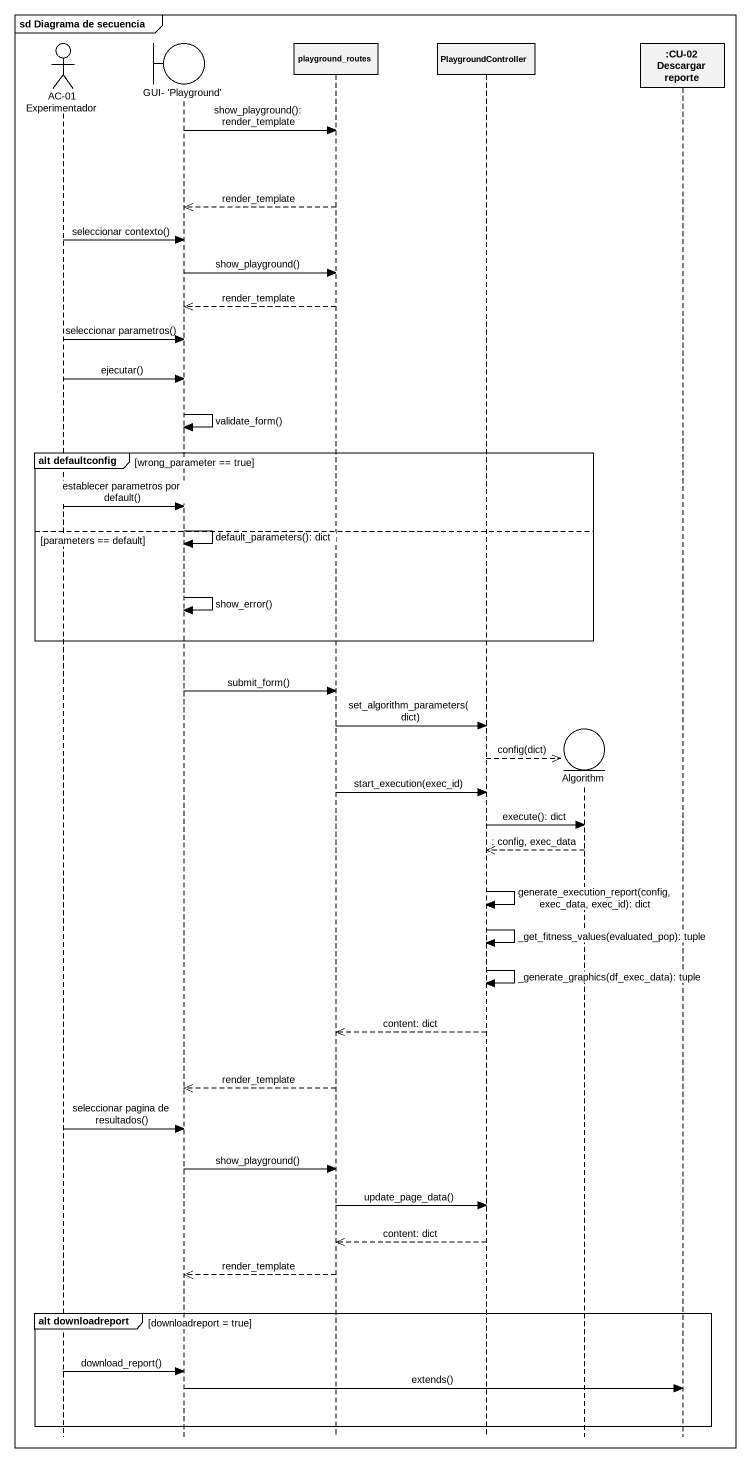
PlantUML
@startuml
mainframe sd Diagrama de secuencia
hide footbox
actor "AC-01 Experimentador" as AC_01_Experimentador
boundary "GUI- 'Playground'" as GUI_Playground
participant playground_routes
participant PlaygroundController
entity Algorithm
participant ":CU-02 Descargar reporte" as CU_02_Descargar_reporte

GUI_Playground -> playground_routes : show_playground(): render_template
playground_routes -->> GUI_Playground : render_template
AC_01_Experimentador -> GUI_Playground : seleccionar contexto()
GUI_Playground -> playground_routes : show_playground()
playground_routes -->> GUI_Playground : render_template
AC_01_Experimentador -> GUI_Playground : seleccionar parametros()
AC_01_Experimentador -> GUI_Playground : ejecutar()
GUI_Playground -> GUI_Playground : validate_form()
group alt defaultconfig [wrong_parameter == true]
  AC_01_Experimentador -> GUI_Playground : establecer parametros por default()
  GUI_Playground -> GUI_Playground : default_parameters(): dict
else parameters == default
  GUI_Playground -> GUI_Playground : show_error()
end
GUI_Playground -> playground_routes : submit_form()
playground_routes -> PlaygroundController : set_algorithm_parameters(dict)
PlaygroundController -->> Algorithm ** : config(dict)
playground_routes -> PlaygroundController : start_execution(exec_id)
PlaygroundController -> Algorithm : execute(): dict
Algorithm -->> PlaygroundController : : config, exec_data
PlaygroundController -> PlaygroundController : generate_execution_report(config, exec_data, exec_id): dict
PlaygroundController -> PlaygroundController : _get_fitness_values(evaluated_pop): tuple
PlaygroundController -> PlaygroundController : _generate_graphics(df_exec_data): tuple
PlaygroundController -->> playground_routes : content: dict
playground_routes -->> GUI_Playground : render_template
AC_01_Experimentador -> GUI_Playground : seleccionar pagina de resultados()
GUI_Playground -> playground_routes : show_playground()
playground_routes -> PlaygroundController : update_page_data()
PlaygroundController -->> playground_routes : content: dict
playground_routes -->> GUI_Playground : render_template
group alt downloadreport [downloadreport = true]
  AC_01_Experimentador -> GUI_Playground : download_report()
  GUI_Playground -> CU_02_Descargar_reporte : extends()
end
@enduml
